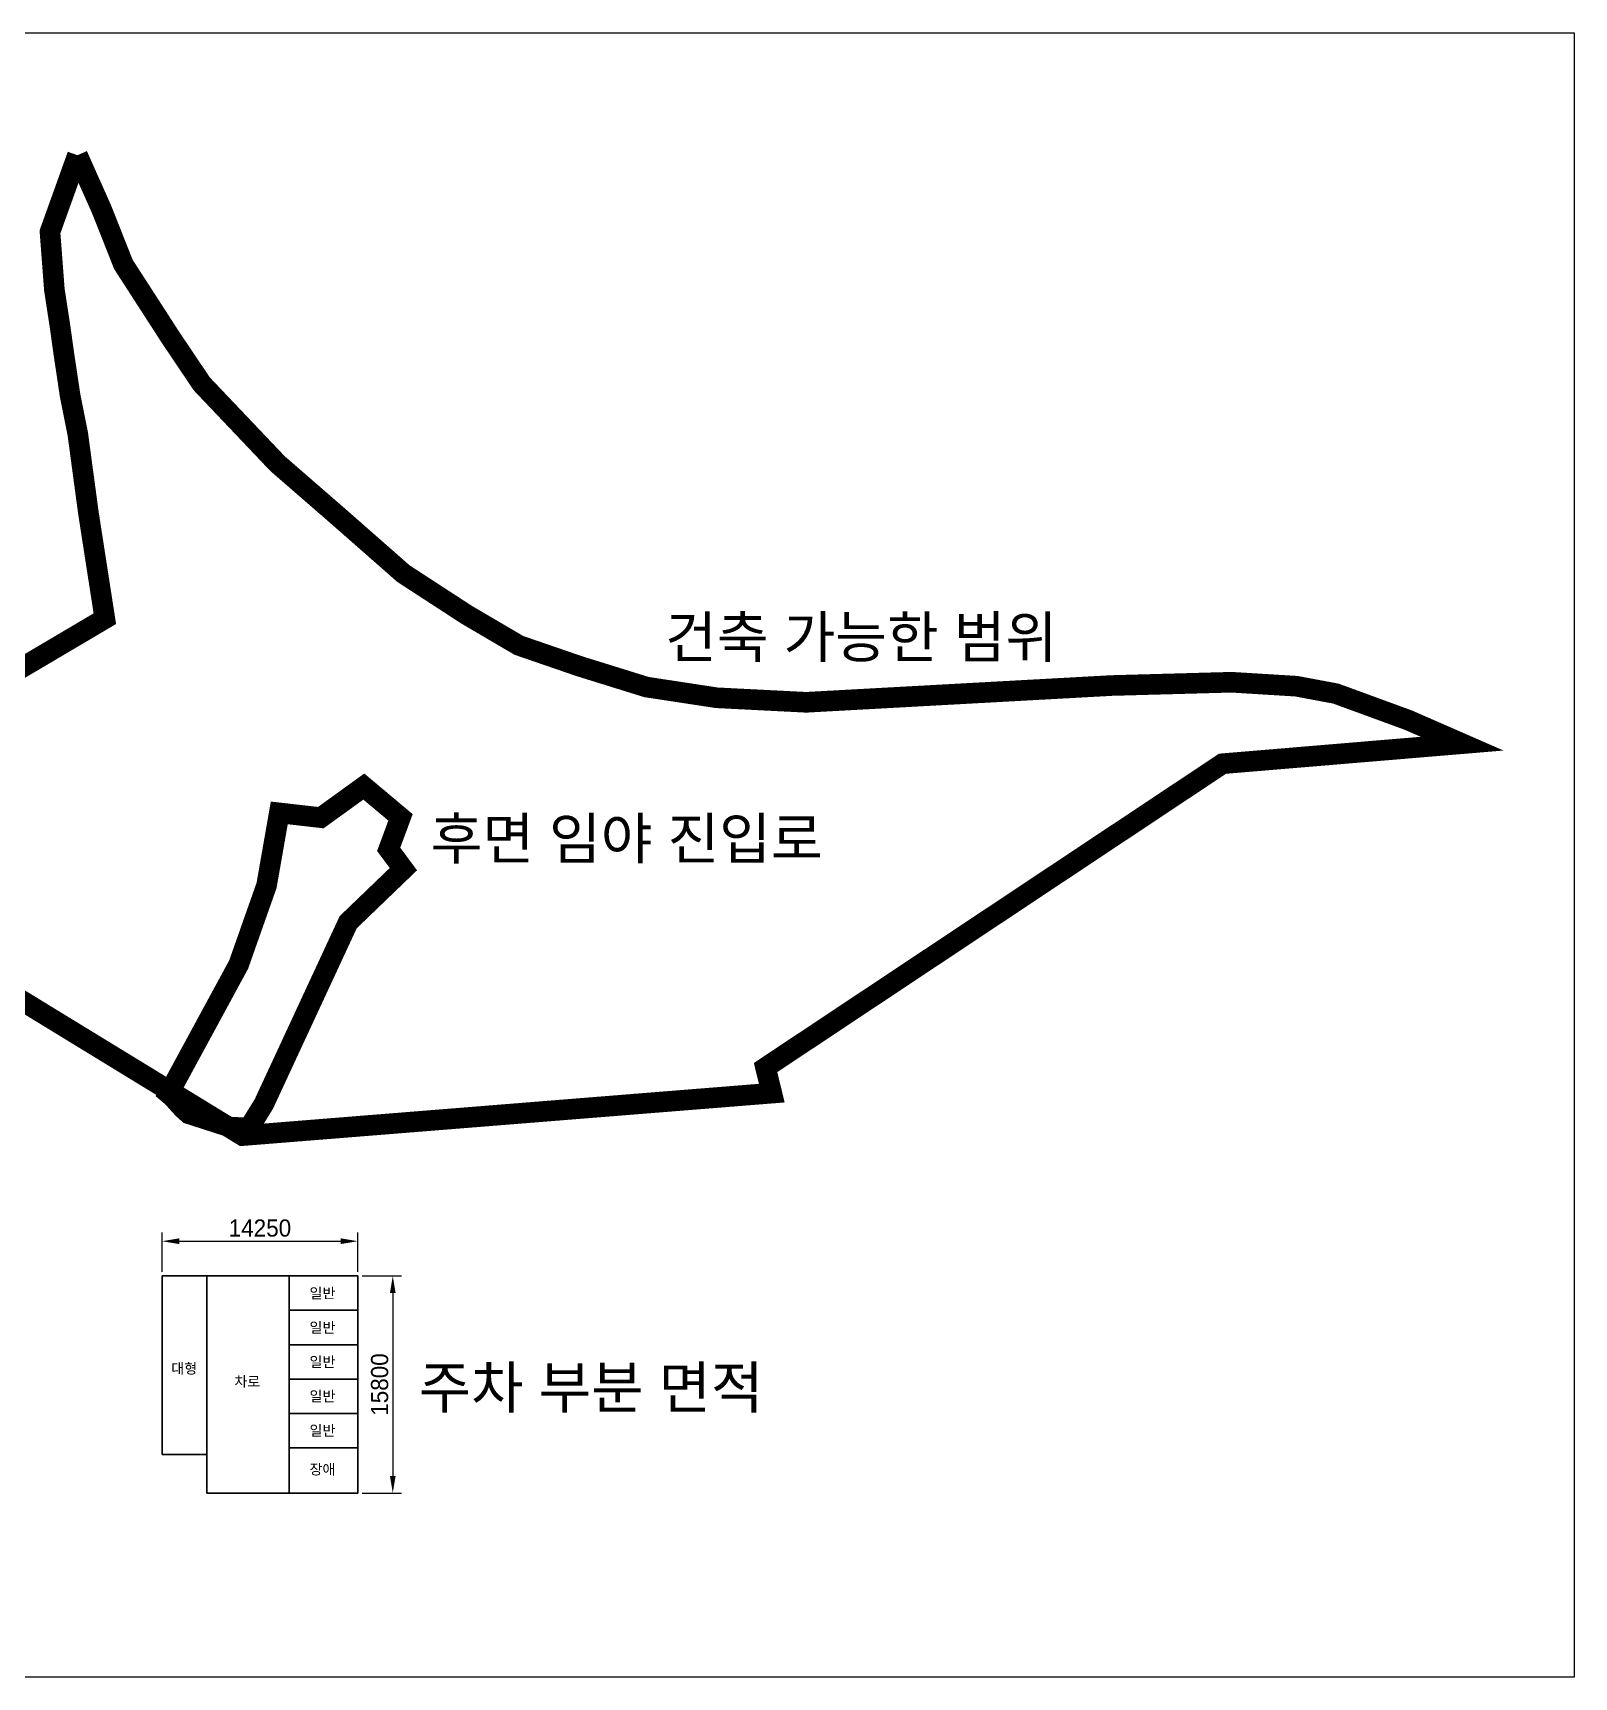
# Model space of a CAD drawing. Header units: millimetres. Extents: x 1017314 to 1767314, y 895264 to 1556514.
# Drawn here: x 1330503 to 1442681, y 1133970 to 1253621 of the extents above; entities that cross this region are included whole.
import ezdxf

# ---------------------------------------------------------------- set-up
doc = ezdxf.new("R2010")
doc.units = ezdxf.units.MM
doc.header["$LTSCALE"] = 1000
doc.header["$PDMODE"] = 3
doc.header["$PDSIZE"] = 0.1
for name, color, linetype in [('@ 01 건축가능범위', 11, 'Continuous'), ('@ 02 후면임야진입로', 41, 'Continuous'), ('@ 03 주차', 71, 'Continuous')]:
    doc.layers.add(name, color=color, linetype=linetype)
doc.styles.get("Standard").update_dxf_attribs({"font": 'H2GPRM.TTF'})
doc.styles.add('TEXT', font='H2GPRM.TTF')
doc.dimstyles.new('ISO-25', dxfattribs={"dimtxt": 2.5, "dimasz": 2.5, "dimexe": 1.25, "dimexo": 0.625, "dimtad": 1, "dimtxsty": 'Standard', "dimcen": 2.5, "dimadec": 0, "dimazin": 0, "dimtfac": 1, "dimtmove": 0, "dimatfit": 3, "dimfxl": 1, "dimarcsym": 0})

# ---------------------------------------------------------------- blocks, each defined once
blk = doc.blocks.new('*D70')
at = {"layer": '@ 03 주차', "color": 0, "lineweight": -2, "transparency": 16777216}
for p, q in [((1339904, 1163473), (1339904, 1166316)), ((1341154, 1165691), (1352904, 1165691)), ((1354154, 1163473), (1354154, 1166316))]:
    blk.add_line(p, q, dxfattribs=at)
at = {"layer": '@ 03 주차', "color": 0, "transparency": 16777216}
for points in [[(1341154, 1165899), (1341154, 1165482), (1339904, 1165691)], [(1352904, 1165899), (1352904, 1165482), (1354154, 1165691)]]:
    blk.add_solid(points, dxfattribs=at)
at = {"layer": 'Defpoints', "color": 0, "transparency": 16777216}
for p in [(1354154, 1165691), (1339904, 1163161), (1354154, 1163161)]:
    blk.add_point(p, dxfattribs=at)
at = {"layer": '@ 03 주차', "color": 0, "transparency": 16777216, "insert": (1347029, 1166643), "char_height": 1250, "attachment_point": 5}
blk.add_mtext('14250', dxfattribs=at)
blk = doc.blocks.new('*D71')
at = {"layer": '@ 03 주차', "color": 0, "lineweight": -2, "transparency": 16777216}
for p, q in [((1354467, 1163161), (1357322, 1163161)), ((1356697, 1161911), (1356697, 1148611)), ((1354467, 1147361), (1357322, 1147361))]:
    blk.add_line(p, q, dxfattribs=at)
at = {"layer": '@ 03 주차', "color": 0, "transparency": 16777216}
for points in [[(1356489, 1161911), (1356906, 1161911), (1356697, 1163161)], [(1356489, 1148611), (1356906, 1148611), (1356697, 1147361)]]:
    blk.add_solid(points, dxfattribs=at)
at = {"layer": 'Defpoints', "color": 0, "transparency": 16777216}
for p in [(1354154, 1163161), (1354154, 1147361), (1356697, 1147361)]:
    blk.add_point(p, dxfattribs=at)
at = {"layer": '@ 03 주차', "color": 0, "transparency": 16777216, "insert": (1355745, 1155261), "char_height": 1250, "attachment_point": 5, "rotation": 90}
blk.add_mtext('15800', dxfattribs=at)

msp = doc.modelspace()

# ---------------------------------------------------------------- linework, layer by layer
msp.add_lwpolyline([(1310729.463, 1253620.697), (1442680.616, 1253620.697), (1442680.616, 1133970.108), (1310729.463, 1133970.108)], close=True)
at = {"layer": '@ 01 건축가능범위', "ltscale": 10, "const_width": 1500, "elevation": -13.312}
for points in [[(1321617.034, 1202647.573), (1335739.737, 1210991.323), (1334540.741, 1218715.01), (1333767.741, 1224462.01), (1333215.741, 1227207.01), (1332753.741, 1230290.01), (1332478.741, 1232260.01), (1332067.741, 1234928.01), (1331747.741, 1239143.01), (1333749.153, 1244717.109)], [(1333749.153, 1244717.109), (1335509.153, 1240767.109), (1337089.153, 1236777.109), (1340459.153, 1231557.109), (1342789.153, 1228087.109), (1348309.153, 1222277.109), (1352789.153, 1218387.109), (1357479.153, 1214267.109), (1362079.153, 1211277.109), (1365879.153, 1209047.109), (1370269.153, 1207537.109), (1375159.153, 1206017.109), (1380279.153, 1205237.109), (1386789.153, 1204907.109), (1409009.153, 1206127.109), (1417749.153, 1206367.109), (1422469.153, 1206077.109), (1425349.153, 1205537.109), (1430619.153, 1203607.109), (1434529.153, 1201897.109), (1417089.153, 1200437.109), (1383829.153, 1178327.109), (1384284.153, 1176467.109), (1368418.153, 1175194.109), (1345769.153, 1173375.109), (1325809.153, 1185577.109)]]:
    msp.add_lwpolyline(points, dxfattribs=at)
at = {"layer": '@ 02 후면임야진입로', "ltscale": 10, "const_width": 1500}
msp.add_lwpolyline([(1346233.01, 1173930.138), (1344859.341, 1173995.41), (1341844.141, 1174968.21), (1341401.741, 1175369.81), (1340673.541, 1176177.21), (1340381.541, 1176426.01), (1345478.977, 1185820.982), (1347511.153, 1191582.822), (1348437.212, 1196859.582), (1351457.994, 1196514.366), (1354588.668, 1198775.084), (1357260.767, 1196533.893), (1356398.465, 1194208.383), (1357469.302, 1192765.335), (1353452.435, 1188902.772), (1347312.91, 1175674.903), (1346233.01, 1173930.138)], dxfattribs=at)
at = {"layer": '@ 03 주차'}
for points in [[(1339904.336, 1163160.943), (1339904.336, 1150160.943), (1343154.336, 1150160.943), (1343154.336, 1163160.943)], [(1339904.336, 1163160.943), (1354154.336, 1163160.943), (1354154.336, 1147360.943), (1343154.336, 1147360.943), (1343154.336, 1150160.943), (1339904.336, 1150160.943)], [(1343154.336, 1147360.943), (1349154.336, 1147360.943), (1349154.336, 1163160.943), (1343154.336, 1163160.943)], [(1349154.336, 1163160.943), (1349154.336, 1160660.943), (1354154.336, 1160660.943), (1354154.336, 1163160.943)], [(1349154.336, 1160660.943), (1349154.336, 1158160.943), (1354154.336, 1158160.943), (1354154.336, 1160660.943)], [(1349154.336, 1158160.943), (1349154.336, 1155660.943), (1354154.336, 1155660.943), (1354154.336, 1158160.943)], [(1349154.336, 1155660.943), (1349154.336, 1153160.943), (1354154.336, 1153160.943), (1354154.336, 1155660.943)], [(1349154.336, 1153160.943), (1349154.336, 1150660.943), (1354154.336, 1150660.943), (1354154.336, 1153160.943)], [(1349154.336, 1150660.943), (1349154.336, 1147360.943), (1354154.336, 1147360.943), (1354154.336, 1150660.943)]]:
    msp.add_lwpolyline(points, close=True, dxfattribs=at)

# ---------------------------------------------------------------- texts
at = {"layer": '@ 01 건축가능범위', "ltscale": 10, "style": 'TEXT'}
msp.add_text('건축 가능한 범위', height=3000.0137, dxfattribs=at).set_placement((1376519.784, 1208157.685))
at = {"layer": '@ 02 후면임야진입로', "ltscale": 10, "style": 'TEXT'}
msp.add_text('후면 임야 진입로', height=3000.0137, dxfattribs=at).set_placement((1359452.118, 1193497.486))
at = {"layer": '@ 03 주차', "style": 'TEXT'}
for s, height, p in [('일반', 750.0034, (1350638.889, 1161534.226)), ('일반', 750.0034, (1350638.889, 1159034.226)), ('일반', 750.0034, (1350638.889, 1156534.226)), ('대형', 750.0034, (1340580.465, 1156058.703)), ('차로', 750.0034, (1345171.726, 1155106.459)), ('주차 부분 면적', 3037.5139, (1358591.282, 1153534.671)), ('일반', 750.0034, (1350638.889, 1154034.226)), ('일반', 750.0034, (1350638.889, 1151534.226)), ('장애', 750.0034, (1350638.889, 1148714.195))]:
    msp.add_text(s, height=height, dxfattribs=at).set_placement(p)

# ---------------------------------------------------------------- dimensions: what is measured, and where the dimension line sits
at = {"layer": '@ 03 주차'}
dim = msp.add_linear_dim(base=(1354154.336, 1165690.649), p1=(1339904.336, 1163160.943), p2=(1354154.336, 1163160.943), dimstyle='ISO-25', override={"dimscale": 500}, dxfattribs=at)
dim.commit()
dim.dimension.update_dxf_attribs({"geometry": '*D70', "text_midpoint": (1347029.336, 1166642.855)})
dim = msp.add_linear_dim(base=(1356697.299, 1147360.943), p1=(1354154.336, 1163160.943), p2=(1354154.336, 1147360.943), angle=270, dimstyle='ISO-25', override={"dimscale": 500}, dxfattribs=at)
dim.commit()
dim.dimension.update_dxf_attribs({"geometry": '*D71', "text_midpoint": (1355745.093, 1155260.943)})

doc.saveas('drawing.dxf')
